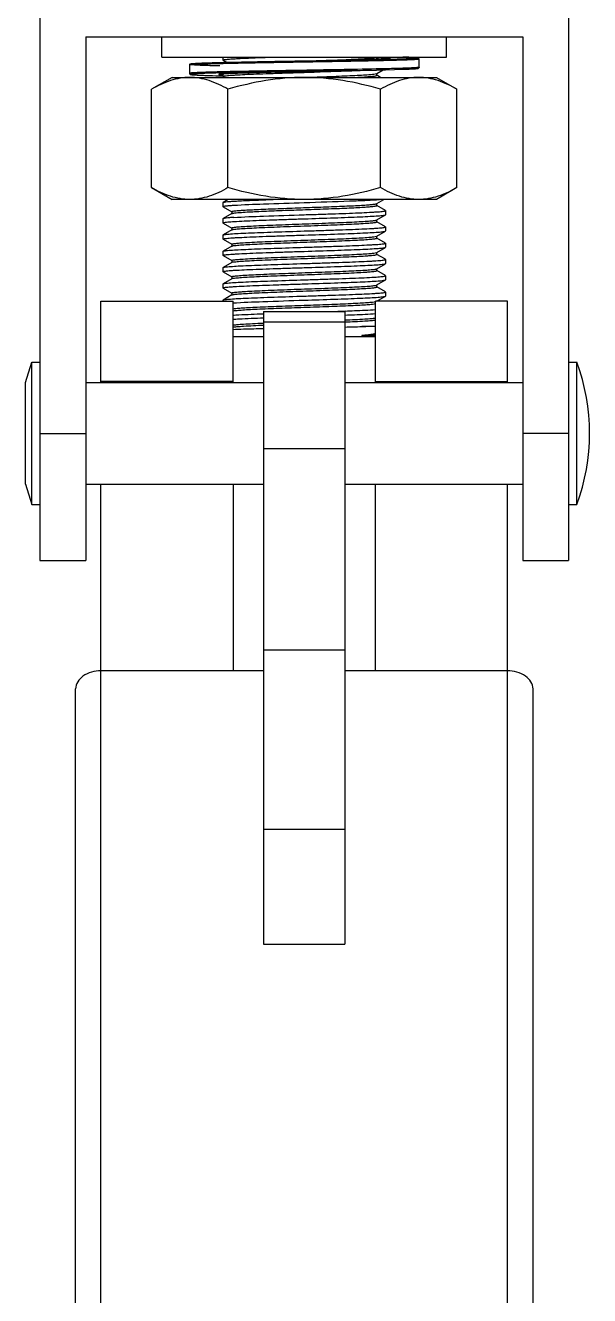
# Model space of a CAD drawing. Extents: x 921423 to 1291758, y 534425 to 1049953.
# Drawn here: x 1129521 to 1129773, y 855382 to 855951 of the extents above; entities that cross this region are included whole.
import ezdxf

# ---------------------------------------------------------------- set-up
doc = ezdxf.new("R2010")
doc.units = 0
doc.header["$LTSCALE"] = 1000
doc.header["$MEASUREMENT"] = 0
doc.layers.add('02___PRT_ALL_AXES', color=7, linetype='Continuous')
doc.layers.add('03___PRT_ALL_CURVES', color=7, linetype='Continuous')

msp = doc.modelspace()

# ---------------------------------------------------------------- linework, layer by layer
at = {"color": 0, "linetype": 'Continuous'}
for p, q in [((1129527.31, 855966.2), (1129527.31, 855711.23)), ((1129764.08, 855966.2), (1129764.08, 855711.23)), ((1129547.8, 855945.72), (1129547.8, 855711.23)), ((1129547.8, 855945.72), (1129743.59, 855945.72)), ((1129743.59, 855945.72), (1129743.59, 855711.23)), ((1129599.93, 855933.82), (1129598.48, 855933.76)), ((1129601.72, 855933.88), (1129599.93, 855933.82)), ((1129604.72, 855933.98), (1129601.72, 855933.88)), ((1129609.67, 855934.11), (1129604.72, 855933.98)), ((1129609.32, 855935.18), (1129609.27, 855935.24)), ((1129609.32, 855935.18), (1129611.12, 855934.14)), ((1129617.71, 855934.28), (1129609.67, 855934.11)), ((1129632.45, 855934.56), (1129617.71, 855934.28)), ((1129645.14, 855934.78), (1129632.45, 855934.56)), ((1129645.69, 855934.79), (1129645.14, 855934.78)), ((1129645.69, 855934.79), (1129646.46, 855934.81)), ((1129646.45, 855934.8), (1129645.69, 855934.79)), ((1129646.46, 855934.8), (1129645.69, 855934.79)), ((1129664.71, 855935.24), (1129658.56, 855935.08)), ((1129668.93, 855935.35), (1129664.71, 855935.24)), ((1129672.51, 855935.46), (1129668.93, 855935.35)), ((1129675.49, 855935.56), (1129672.51, 855935.46)), ((1129677.92, 855935.65), (1129675.49, 855935.56)), ((1129679.41, 855935.72), (1129677.92, 855935.65)), ((1129678.05, 855936.51), (1129678.11, 855936.54)), ((1129678.11, 855936.54), (1129678.24, 855936.61)), ((1129678.16, 855935.66), (1129678.18, 855935.7)), ((1129678.17, 855935.94), (1129678.2, 855935.94)), ((1129678.18, 855935.7), (1129678.18, 855936.61)), ((1129678.29, 855935.67), (1129678.19, 855935.73)), ((1129678.2, 855935.94), (1129678.36, 855935.93)), ((1129678.26, 855935.39), (1129678.2, 855935.39)), ((1129678.26, 855935.67), (1129678.21, 855935.66)), ((1129680.26, 855935.76), (1129679.41, 855935.72)), ((1129681, 855935.8), (1129680.26, 855935.76)), ((1129680.88, 855935.8), (1129680.91, 855935.79)), ((1129681.64, 855935.84), (1129681, 855935.8)), ((1129682.19, 855935.88), (1129681.64, 855935.84)), ((1129691.47, 855936.55), (1129689.86, 855936.61)), ((1129692.53, 855936.51), (1129691.47, 855936.55)), ((1129693.44, 855936.47), (1129692.53, 855936.51)), ((1129694.22, 855936.43), (1129693.44, 855936.47)), ((1129697.14, 855932.06), (1129697.14, 855935.7)), ((1129594.24, 855932.97), (1129594.24, 855929.32)), ((1129597, 855933.68), (1129596.43, 855933.65)), ((1129597.68, 855933.72), (1129597, 855933.68)), ((1129597.07, 855928.6), (1129597.73, 855928.57)), ((1129598.48, 855933.76), (1129597.68, 855933.72)), ((1129597.73, 855928.57), (1129598.51, 855928.53)), ((1129598.51, 855928.53), (1129599.89, 855928.47)), ((1129599.89, 855928.47), (1129601.57, 855928.41)), ((1129601.57, 855928.41), (1129604.33, 855928.33)), ((1129604.33, 855928.33), (1129609.27, 855928.19)), ((1129608.5, 855928.66), (1129609.24, 855928.6)), ((1129609.26, 855930.01), (1129609.21, 855930)), ((1129609.28, 855929.54), (1129609.23, 855929.54)), ((1129609.67, 855929.17), (1129610.35, 855929.21)), ((1129610.35, 855929.21), (1129611.15, 855929.25)), ((1129611.15, 855929.25), (1129612.09, 855929.3)), ((1129612.09, 855929.3), (1129613.76, 855929.38)), ((1129613.76, 855929.38), (1129615.8, 855929.45)), ((1129615.8, 855929.45), (1129618.24, 855929.54)), ((1129618.24, 855929.54), (1129621.09, 855929.63)), ((1129621.09, 855929.63), (1129625.58, 855929.75)), ((1129625.58, 855929.75), (1129630.89, 855929.89)), ((1129630.89, 855929.89), (1129638.54, 855930.07)), ((1129638.54, 855930.07), (1129643.29, 855930.18)), ((1129645.11, 855930.22), (1129643.28, 855930.19)), ((1129645.11, 855930.22), (1129643.29, 855930.18)), ((1129643.29, 855929.7), (1129645.13, 855929.76)), ((1129645.11, 855930.22), (1129659.42, 855930.47)), ((1129645.69, 855930.23), (1129645.11, 855930.22)), ((1129645.13, 855929.76), (1129645.69, 855929.78)), ((1129645.73, 855930.24), (1129645.69, 855930.23)), ((1129652.57, 855930.35), (1129645.73, 855930.24)), ((1129652.69, 855930.35), (1129652.57, 855930.35)), ((1129659.43, 855930.47), (1129652.69, 855930.35)), ((1129659.42, 855930.47), (1129669.01, 855930.65)), ((1129659.59, 855930.47), (1129659.43, 855930.47)), ((1129665.99, 855930.59), (1129659.59, 855930.47)), ((1129666.23, 855930.59), (1129665.99, 855930.59)), ((1129669.01, 855930.65), (1129682.08, 855930.93)), ((1129678.1, 855930.83), (1129678.05, 855930.83)), ((1129678.11, 855929.25), (1129678.18, 855929.29)), ((1129678.18, 855929.29), (1129680.96, 855930.9)), ((1129678.18, 855928.41), (1129678.18, 855929.32)), ((1129679.81, 855927.5), (1129678.19, 855928.44)), ((1129682.08, 855930.93), (1129686.15, 855931.03)), ((1129682.19, 855931.38), (1129682.13, 855931.37)), ((1129686.15, 855931.03), (1129689.31, 855931.13)), ((1129689.31, 855931.13), (1129691.19, 855931.19)), ((1129691.19, 855931.19), (1129692.72, 855931.25)), ((1129692.72, 855931.25), (1129693.56, 855931.29)), ((1129693.56, 855931.29), (1129694.28, 855931.33)), ((1129694.28, 855931.33), (1129694.87, 855931.37)), ((1129609.32, 855927.89), (1129609.27, 855927.96)), ((1129609.32, 855927.89), (1129610, 855927.5)), ((1129609.27, 855871.5), (1129609.32, 855871.56)), ((1129611.58, 855872.86), (1129609.32, 855871.56)), ((1129678.18, 855871.01), (1129681.39, 855872.86)), ((1129609.32, 855869.61), (1129609.27, 855869.68)), ((1129609.32, 855869.61), (1129613.2, 855867.37)), ((1129613.21, 855866.53), (1129609.32, 855864.28)), ((1129613.21, 855867.4), (1129613.21, 855866.49)), ((1129613.27, 855866.56), (1129613.21, 855866.53)), ((1129678.11, 855870.97), (1129678.18, 855871.01)), ((1129678.18, 855870.13), (1129678.18, 855871.04)), ((1129678.18, 855863.72), (1129682.06, 855865.97)), ((1129682.06, 855867.92), (1129678.19, 855870.16)), ((1129682.12, 855867.86), (1129682.06, 855867.92)), ((1129682.06, 855865.97), (1129682.12, 855866.04)), ((1129609.32, 855864.28), (1129609.27, 855864.21)), ((1129609.32, 855862.33), (1129609.27, 855862.39)), ((1129609.32, 855862.33), (1129613.2, 855860.09)), ((1129613.21, 855860.12), (1129613.21, 855859.21)), ((1129678.11, 855863.69), (1129678.18, 855863.72)), ((1129678.18, 855862.85), (1129678.18, 855863.76)), ((1129682.06, 855860.64), (1129678.19, 855862.87)), ((1129682.12, 855860.57), (1129682.06, 855860.64)), ((1129609.27, 855856.93), (1129609.32, 855856.99)), ((1129609.32, 855855.04), (1129609.27, 855855.11)), ((1129613.21, 855859.24), (1129609.32, 855856.99)), ((1129609.32, 855855.04), (1129613.2, 855852.8)), ((1129613.27, 855859.28), (1129613.21, 855859.24)), ((1129613.27, 855859.28), (1129613.34, 855859.31)), ((1129678.04, 855856.37), (1129678.11, 855856.4)), ((1129678.11, 855856.4), (1129678.18, 855856.44)), ((1129678.18, 855856.44), (1129682.06, 855858.69)), ((1129678.18, 855855.56), (1129678.18, 855856.47)), ((1129682.06, 855853.35), (1129678.19, 855855.59)), ((1129682.06, 855858.69), (1129682.12, 855858.75)), ((1129609.27, 855849.64), (1129609.32, 855849.71)), ((1129613.21, 855851.96), (1129609.32, 855849.71)), ((1129613.21, 855852.83), (1129613.21, 855851.92)), ((1129613.27, 855851.99), (1129613.21, 855851.96)), ((1129678.05, 855849.09), (1129678.11, 855849.12)), ((1129678.11, 855849.12), (1129678.18, 855849.15)), ((1129678.18, 855849.15), (1129682.06, 855851.4)), ((1129678.18, 855848.28), (1129678.18, 855849.19)), ((1129682.12, 855853.29), (1129682.06, 855853.35)), ((1129682.06, 855851.4), (1129682.12, 855851.47)), ((1129609.32, 855847.76), (1129609.27, 855847.82)), ((1129609.32, 855847.76), (1129613.2, 855845.52)), ((1129613.21, 855844.67), (1129609.32, 855842.42)), ((1129613.21, 855845.55), (1129613.21, 855844.64)), ((1129613.27, 855844.71), (1129613.21, 855844.67)), ((1129613.27, 855844.71), (1129613.34, 855844.74)), ((1129678.18, 855841.87), (1129682.06, 855844.12)), ((1129682.06, 855846.07), (1129678.19, 855848.3)), ((1129682.12, 855846), (1129682.06, 855846.07)), ((1129682.06, 855844.12), (1129682.12, 855844.18)), ((1129609.27, 855842.36), (1129609.32, 855842.42)), ((1129609.32, 855840.47), (1129609.27, 855840.54)), ((1129609.32, 855840.47), (1129613.2, 855838.23)), ((1129613.21, 855837.39), (1129609.32, 855835.14)), ((1129613.21, 855838.26), (1129613.21, 855837.35)), ((1129613.27, 855837.42), (1129613.21, 855837.39)), ((1129613.27, 855837.42), (1129613.35, 855837.46)), ((1129678.11, 855841.83), (1129678.18, 855841.87)), ((1129678.18, 855840.99), (1129678.18, 855841.9)), ((1129682.06, 855838.78), (1129678.19, 855841.02)), ((1129682.12, 855838.72), (1129682.06, 855838.78)), ((1129609.27, 855835.07), (1129609.32, 855835.14)), ((1129609.32, 855833.19), (1129609.27, 855833.25)), ((1129609.32, 855833.19), (1129613.2, 855830.95)), ((1129678.05, 855834.52), (1129678.11, 855834.55)), ((1129678.11, 855834.55), (1129678.18, 855834.58)), ((1129678.18, 855834.58), (1129682.06, 855836.83)), ((1129678.18, 855833.71), (1129678.18, 855834.62)), ((1129682.06, 855831.5), (1129678.19, 855833.73)), ((1129682.06, 855836.83), (1129682.12, 855836.9)), ((1129682.12, 855831.43), (1129682.06, 855831.5)), ((1129554.63, 855790.91), (1129554.63, 855827.34)), ((1129554.63, 855827.34), (1129613.82, 855827.34)), ((1129609.27, 855827.79), (1129609.32, 855827.85)), ((1129613.21, 855830.1), (1129609.32, 855827.85)), ((1129613.21, 855830.98), (1129613.21, 855830.07)), ((1129613.27, 855830.14), (1129613.21, 855830.1)), ((1129613.82, 855790.91), (1129613.82, 855827.34)), ((1129677.57, 855790.91), (1129677.57, 855827.34)), ((1129736.76, 855827.34), (1129677.57, 855827.34)), ((1129678.25, 855827.34), (1129682.06, 855829.55)), ((1129682.06, 855829.55), (1129682.12, 855829.61)), ((1129736.76, 855790.91), (1129736.76, 855827.34)), ((1129627.48, 855822.78), (1129627.48, 855539.46)), ((1129627.48, 855822.78), (1129663.91, 855822.78)), ((1129663.91, 855822.78), (1129663.91, 855539.46)), ((1129663.98, 855821.11), (1129664.04, 855821.12)), ((1129627.48, 855818.07), (1129663.91, 855818.07)), ((1129677.57, 855815.95), (1129671.46, 855815.95)), ((1129627.48, 855811.4), (1129613.82, 855811.4)), ((1129677.57, 855811.4), (1129663.91, 855811.4)), ((1129677.57, 855812.01), (1129671.52, 855812.01)), ((1129613.82, 855791.37), (1129554.63, 855791.37)), ((1129677.57, 855791.37), (1129736.76, 855791.37)), ((1129527.31, 855768.14), (1129547.8, 855768.14)), ((1129764.08, 855768.14), (1129743.59, 855768.14)), ((1129627.48, 855761.34), (1129663.91, 855761.34)), ((1129554.63, 853224.68), (1129554.63, 855745.38)), ((1129613.82, 855745.38), (1129613.82, 855661.8)), ((1129677.57, 855661.8), (1129677.57, 855745.38)), ((1129736.76, 853224.68), (1129736.76, 855745.38)), ((1129527.31, 855711.23), (1129547.8, 855711.23)), ((1129743.59, 855711.23), (1129764.08, 855711.23)), ((1129627.48, 855671.19), (1129663.91, 855671.19)), ((1129627.48, 855661.8), (1129554.63, 855661.8)), ((1129736.76, 855661.8), (1129663.91, 855661.8)), ((1129543.25, 853340.79), (1129543.25, 855653.75)), ((1129748.14, 853340.79), (1129748.14, 855653.75)), ((1129627.48, 855590.97), (1129663.91, 855590.97)), ((1129627.48, 855539.46), (1129663.91, 855539.46))]:
    msp.add_line(p, q, dxfattribs=at)
for points in [[(1129658.56, 855935.08), (1129647.02, 855934.82), (1129646.45, 855934.8)], [(1129683.86, 855936.06), (1129683.86, 855936.06), (1129683.82, 855936.05), (1129683.77, 855936.04), (1129683.69, 855936.02), (1129683.6, 855936.01), (1129683.49, 855936), (1129683.36, 855935.98), (1129683.21, 855935.96), (1129683.05, 855935.95), (1129682.86, 855935.93), (1129682.66, 855935.91), (1129682.43, 855935.89), (1129682.19, 855935.88)], [(1129697.14, 855935.7), (1129697.14, 855935.73), (1129697.04, 855936), (1129696.91, 855936.11), (1129696.81, 855936.16), (1129696.73, 855936.19), (1129696.65, 855936.21), (1129696.56, 855936.23), (1129696.45, 855936.24), (1129696.33, 855936.26), (1129696.19, 855936.28), (1129696.03, 855936.3), (1129695.85, 855936.31), (1129695.64, 855936.33), (1129695.41, 855936.35), (1129695.15, 855936.37), (1129694.87, 855936.39), (1129694.22, 855936.43)], [(1129596.43, 855933.65), (1129596.18, 855933.63), (1129595.96, 855933.62), (1129595.75, 855933.6), (1129595.57, 855933.58), (1129595.4, 855933.57), (1129595.25, 855933.55), (1129595.12, 855933.54), (1129595.01, 855933.52), (1129594.9, 855933.51), (1129594.81, 855933.49), (1129594.73, 855933.47), (1129594.65, 855933.45), (1129594.57, 855933.42), (1129594.48, 855933.38), (1129594.35, 855933.27), (1129594.24, 855933), (1129594.24, 855932.97)], [(1129594.24, 855929.32), (1129594.25, 855929.25), (1129594.37, 855929), (1129594.49, 855928.9), (1129594.58, 855928.86), (1129594.66, 855928.83), (1129594.74, 855928.81), (1129594.83, 855928.8), (1129594.92, 855928.78), (1129595.03, 855928.76), (1129595.16, 855928.75), (1129595.29, 855928.73), (1129595.45, 855928.72), (1129595.62, 855928.7), (1129595.81, 855928.69), (1129596.02, 855928.67), (1129596.25, 855928.65), (1129596.5, 855928.64), (1129597.07, 855928.6)], [(1129607.68, 855928.95), (1129607.69, 855928.95), (1129607.72, 855928.96), (1129607.79, 855928.98), (1129607.87, 855928.99), (1129607.98, 855929.01), (1129608.11, 855929.03), (1129608.26, 855929.05), (1129608.44, 855929.06), (1129608.63, 855929.08), (1129608.86, 855929.1), (1129609.1, 855929.12), (1129609.37, 855929.14), (1129609.67, 855929.17)], [(1129694.87, 855931.37), (1129695.13, 855931.38), (1129695.37, 855931.4), (1129695.58, 855931.42), (1129695.77, 855931.43), (1129695.95, 855931.45), (1129696.1, 855931.47), (1129696.24, 855931.48), (1129696.36, 855931.5), (1129696.47, 855931.51), (1129696.56, 855931.53), (1129696.65, 855931.55), (1129696.73, 855931.57), (1129696.8, 855931.59), (1129696.9, 855931.64), (1129697.02, 855931.74), (1129697.14, 855931.99), (1129697.14, 855932.06)]]:
    msp.add_lwpolyline(points, dxfattribs=at)
for centre, radius, start, end in [((1129644.41, 857478.56), 1543.54, 271.25649, 271.45321), ((1129612.35, 855887.69), 41.56, 94.2592, 94.9357), ((1129611.58, 855955.96), 26.97, 264.4979, 265.0097), ((1129607.25, 859162.96), 3232.91, 271.04527, 271.25493), ((1129640.55, 857639.86), 1709.43, 271.2586, 271.39378), ((1129677.75, 855849.84), 0.808, 291.3377, 292.265), ((1129613.64, 855843.99), 0.809, 111.336, 112.2602), ((1129593.18, 857753.84), 1932.2, 271.97095, 272.1), ((1129630.41, 857294.34), 1478.96, 271.30073, 271.59071)]:
    msp.add_arc(centre, radius, start, end, dxfattribs=at)
for points, knots in [([(1129697.14, 855935.7), (1129697.14, 855935.67), (1129697.03, 855935.64), (1129696.87, 855935.6), (1129696.54, 855935.56), (1129696.12, 855935.52), (1129695.56, 855935.48), (1129694.59, 855935.42), (1129693.07, 855935.35), (1129690.92, 855935.26), (1129688.34, 855935.18), (1129685.34, 855935.1), (1129681.96, 855935.01), (1129678.23, 855934.93), (1129672.66, 855934.81), (1129665.13, 855934.67), (1129655.6, 855934.5), (1129645.69, 855934.33), (1129635.78, 855934.16), (1129626.25, 855934), (1129618.72, 855933.85), (1129613.15, 855933.74), (1129609.42, 855933.65), (1129606.04, 855933.57), (1129603.05, 855933.48), (1129600.46, 855933.4), (1129598.31, 855933.32), (1129596.8, 855933.24), (1129595.82, 855933.18), (1129595.27, 855933.14), (1129594.84, 855933.1), (1129594.52, 855933.06), (1129594.36, 855933.03), (1129594.24, 855932.99), (1129594.24, 855932.97)], [0, 0, 0, 0, 0.000734, 0.002588, 0.005621, 0.009835, 0.015225, 0.021778, 0.038315, 0.05929, 0.084505, 0.11372, 0.146654, 0.182994, 0.222387, 0.30879, 0.402541, 0.500037, 0.597531, 0.691278, 0.777674, 0.817064, 0.853401, 0.886332, 0.915542, 0.940751, 0.961719, 0.978248, 0.984797, 0.990182, 0.994392, 0.99742, 0.99927, 1, 1, 1, 1]), ([(1129645.14, 855934.78), (1129642.71, 855934.74), (1129637.9, 855934.65), (1129630.83, 855934.53), (1129624.06, 855934.41), (1129617.73, 855934.28), (1129611.98, 855934.16), (1129606.92, 855934.04), (1129603.19, 855933.93), (1129600.63, 855933.85), (1129599.05, 855933.79), (1129597.7, 855933.72), (1129596.74, 855933.67), (1129596.09, 855933.63), (1129595.7, 855933.6), (1129595.38, 855933.57), (1129595.12, 855933.54), (1129594.92, 855933.5), (1129594.8, 855933.48), (1129594.73, 855933.46), (1129594.71, 855933.44), (1129594.69, 855933.42), (1129594.71, 855933.4), (1129594.74, 855933.39), (1129594.8, 855933.36), (1129594.93, 855933.34), (1129595.12, 855933.31), (1129595.51, 855933.26), (1129596.17, 855933.21), (1129597.62, 855933.12), (1129600.06, 855933.01), (1129603.66, 855932.89), (1129606.38, 855932.82), (1129607.88, 855932.78)], [0, 0, 0, 0, 0.114408, 0.226286, 0.333333, 0.433352, 0.524287, 0.604264, 0.671643, 0.700166, 0.725046, 0.746157, 0.763393, 0.77053, 0.776668, 0.781801, 0.785923, 0.789034, 0.791139, 0.791822, 0.792275, 0.79255, 0.792828, 0.79329, 0.793982, 0.796105, 0.799235, 0.803376, 0.814683, 0.829982, 0.87224, 0.929301, 1, 1, 1, 1]), ([(1129609.27, 855935.24), (1129609.27, 855935.29), (1129609.44, 855935.36), (1129609.71, 855935.43), (1129610.22, 855935.51), (1129611.25, 855935.63), (1129613, 855935.78), (1129615.62, 855935.94), (1129618.9, 855936.11), (1129622.75, 855936.28), (1129627.1, 855936.45), (1129630.16, 855936.55), (1129631.76, 855936.61)], [0, 0, 0, 0, 0.005786, 0.019414, 0.041485, 0.072004, 0.157793, 0.275073, 0.421358, 0.593494, 0.787777, 1, 1, 1, 1]), ([(1129678.21, 855935.66), (1129673.67, 855935.47), (1129663.08, 855935.19), (1129652.5, 855934.94), (1129646.45, 855934.8)], [0, 0, 0, 0, 0.42908, 1, 1, 1, 1]), ([(1129646.46, 855934.81), (1129650.31, 855934.95), (1129655.91, 855935.15), (1129663.06, 855935.44), (1129667.68, 855935.64), (1129671.57, 855935.85), (1129674.6, 855936.04), (1129676.66, 855936.26), (1129677.72, 855936.37), (1129678.05, 855936.51)], [0, 0, 0, 0, 0.364961, 0.531036, 0.678684, 0.803013, 0.899918, 0.966237, 1, 1, 1, 1]), ([(1129678.2, 855935.39), (1129675.84, 855935.34), (1129665.26, 855935.12), (1129654.68, 855934.94), (1129646.46, 855934.8)], [0, 0, 0, 0, 0.22287, 1, 1, 1, 1]), ([(1129683.09, 855936.36), (1129683.22, 855936.35), (1129683.46, 855936.32), (1129683.77, 855936.28), (1129683.97, 855936.24), (1129684.09, 855936.21), (1129684.13, 855936.19), (1129684.17, 855936.17), (1129684.17, 855936.12), (1129684.06, 855936.09), (1129683.9, 855936.05), (1129683.63, 855936.01), (1129683.28, 855935.96), (1129682.83, 855935.92), (1129682.28, 855935.88), (1129681.38, 855935.82), (1129680.03, 855935.74), (1129678.89, 855935.69), (1129678.26, 855935.67)], [0, 0, 0, 0, 0.057695, 0.102152, 0.133345, 0.144014, 0.151502, 0.156113, 0.159189, 0.171014, 0.195466, 0.233126, 0.284056, 0.348196, 0.425398, 0.515491, 0.733471, 1, 1, 1, 1]), ([(1129678.36, 855935.93), (1129678.6, 855935.92), (1129679.44, 855935.88), (1129680.27, 855935.83), (1129680.88, 855935.8)], [0, 0, 0, 0, 0.279412, 1, 1, 1, 1]), ([(1129679.01, 855936.61), (1129679.44, 855936.59), (1129680.8, 855936.52), (1129682.16, 855936.45), (1129683.09, 855936.36)], [0, 0, 0, 0, 0.316279, 1, 1, 1, 1]), ([(1129689.86, 855936.61), (1129690.48, 855936.59), (1129691.63, 855936.55), (1129693.21, 855936.48), (1129694.34, 855936.42), (1129695.1, 855936.37), (1129695.55, 855936.34), (1129695.93, 855936.31), (1129696.23, 855936.27), (1129696.46, 855936.24), (1129696.59, 855936.2), (1129696.68, 855936.19), (1129696.69, 855936.14), (1129696.67, 855936.13), (1129696.63, 855936.11), (1129696.54, 855936.08), (1129696.38, 855936.06), (1129696.13, 855936.02), (1129695.8, 855935.99), (1129695.4, 855935.96), (1129694.71, 855935.91), (1129693.65, 855935.85), (1129692.17, 855935.78), (1129690.4, 855935.72), (1129688.35, 855935.65), (1129686.04, 855935.58), (1129684.41, 855935.54), (1129683.55, 855935.52)], [0, 0, 0, 0, 0.093183, 0.172189, 0.236539, 0.263093, 0.285847, 0.304768, 0.319836, 0.33104, 0.338399, 0.342056, 0.342921, 0.344117, 0.346129, 0.34906, 0.357776, 0.370349, 0.386785, 0.407069, 0.431174, 0.49071, 0.565043, 0.653721, 0.756205, 0.871868, 1, 1, 1, 1]), ([(1129609.21, 855930), (1129608.08, 855929.98), (1129605.97, 855929.92), (1129602.99, 855929.84), (1129600.42, 855929.76), (1129598.29, 855929.67), (1129596.78, 855929.6), (1129595.82, 855929.54), (1129595.27, 855929.5), (1129594.84, 855929.46), (1129594.52, 855929.42), (1129594.36, 855929.38), (1129594.24, 855929.35), (1129594.24, 855929.32)], [0, 0, 0, 0, 0.224593, 0.423791, 0.595701, 0.738698, 0.851435, 0.896118, 0.932869, 0.961612, 0.982304, 0.994968, 1, 1, 1, 1]), ([(1129609.23, 855929.54), (1129607.17, 855929.49), (1129604.28, 855929.42), (1129600.69, 855929.3), (1129598.62, 855929.21), (1129597.16, 855929.14), (1129596.22, 855929.08), (1129595.69, 855929.04), (1129595.26, 855929), (1129594.99, 855928.97), (1129594.56, 855928.87), (1129594.99, 855928.77), (1129595.26, 855928.74), (1129595.7, 855928.69), (1129596.22, 855928.65), (1129597.17, 855928.59), (1129598.62, 855928.52), (1129600.7, 855928.44), (1129604.28, 855928.32), (1129607.18, 855928.25), (1129609.23, 855928.2)], [0, 0, 0, 0, 0.212148, 0.298132, 0.369616, 0.425941, 0.448254, 0.466597, 0.480935, 0.491247, 0.499914, 0.508617, 0.518947, 0.533304, 0.551665, 0.573994, 0.630349, 0.701857, 0.787856, 1, 1, 1, 1]), ([(1129607.93, 855929.01), (1129607.85, 855929), (1129607.7, 855928.97), (1129607.56, 855928.93), (1129607.45, 855928.9), (1129607.45, 855928.85), (1129607.48, 855928.83), (1129607.53, 855928.81), (1129607.64, 855928.78), (1129607.83, 855928.74), (1129608.13, 855928.7), (1129608.37, 855928.68), (1129608.5, 855928.66)], [0, 0, 0, 0, 0.160817, 0.265115, 0.31558, 0.328996, 0.349081, 0.381472, 0.427462, 0.561552, 0.752432, 1, 1, 1, 1]), ([(1129608.77, 855929.1), (1129608.69, 855929.09), (1129608.41, 855929.07), (1129608.13, 855929.04), (1129607.94, 855929.01)], [0, 0, 0, 0, 0.294737, 1, 1, 1, 1]), ([(1129682.13, 855931.37), (1129676.56, 855931.24), (1129661.07, 855930.94), (1129636.78, 855930.54), (1129618.05, 855930.22), (1129609.26, 855930.01)], [0, 0, 0, 0, 0.229313, 0.637984, 1, 1, 1, 1]), ([(1129643.29, 855930.18), (1129639.57, 855930.1), (1129632.53, 855929.93), (1129622.87, 855929.69), (1129615.25, 855929.44), (1129610.95, 855929.26), (1129609.26, 855929.14)], [0, 0, 0, 0, 0.327938, 0.620366, 0.851227, 1, 1, 1, 1]), ([(1129609.27, 855927.96), (1129609.27, 855928.02), (1129609.57, 855928.11), (1129609.99, 855928.2), (1129610.82, 855928.3), (1129611.91, 855928.41), (1129613.32, 855928.51), (1129615.74, 855928.67), (1129619.41, 855928.85), (1129624.48, 855929.06), (1129630.29, 855929.28), (1129636.65, 855929.49), (1129641.04, 855929.63), (1129643.29, 855929.7)], [0, 0, 0, 0, 0.005703, 0.020172, 0.04378, 0.076386, 0.117742, 0.167486, 0.290355, 0.440693, 0.61322, 0.801833, 1, 1, 1, 1]), ([(1129643.28, 855930.19), (1129640.14, 855930.14), (1129628.81, 855929.94), (1129617.47, 855929.74), (1129609.28, 855929.54)], [0, 0, 0, 0, 0.277252, 1, 1, 1, 1]), ([(1129645.69, 855929.78), (1129648.09, 855929.86), (1129656.74, 855930.13), (1129665.4, 855930.42), (1129671.65, 855930.7)], [0, 0, 0, 0, 0.276436, 1, 1, 1, 1]), ([(1129645.69, 855927.5), (1129649.56, 855927.64), (1129655.19, 855927.84), (1129662.4, 855928.13), (1129667.1, 855928.33), (1129671.09, 855928.54), (1129674.24, 855928.73), (1129676.43, 855928.94), (1129677.59, 855929.07), (1129677.97, 855929.19)], [0, 0, 0, 0, 0.358483, 0.522838, 0.669887, 0.794772, 0.893379, 0.962492, 1, 1, 1, 1]), ([(1129668.67, 855927.5), (1129670.01, 855927.57), (1129671.91, 855927.67), (1129674.25, 855927.83), (1129675.61, 855927.95), (1129676.67, 855928.05), (1129677.48, 855928.16), (1129677.89, 855928.26), (1129678.18, 855928.35), (1129678.18, 855928.41)], [0, 0, 0, 0, 0.421729, 0.592956, 0.735504, 0.848073, 0.929659, 0.979849, 1, 1, 1, 1]), ([(1129677.97, 855929.19), (1129678, 855929.2), (1129678.05, 855929.22), (1129678.09, 855929.24), (1129678.11, 855929.25)], [0, 0, 0, 0, 0.561798, 1, 1, 1, 1]), ([(1129697.14, 855932.06), (1129697.14, 855932.03), (1129697.03, 855932), (1129696.87, 855931.96), (1129696.55, 855931.92), (1129696.13, 855931.88), (1129695.57, 855931.84), (1129694.61, 855931.78), (1129693.11, 855931.71), (1129690.97, 855931.62), (1129688.4, 855931.54), (1129685.43, 855931.46), (1129683.31, 855931.4), (1129682.19, 855931.38)], [0, 0, 0, 0, 0.004985, 0.0176, 0.038249, 0.066956, 0.103679, 0.14834, 0.261059, 0.404068, 0.576024, 0.7753, 1, 1, 1, 1]), ([(1129609.32, 855871.56), (1129609.51, 855871.67), (1129610.2, 855871.75), (1129611.52, 855871.93), (1129613.54, 855872.07), (1129616.17, 855872.23), (1129619.39, 855872.39), (1129624.65, 855872.61), (1129628.83, 855872.76), (1129631.76, 855872.86)], [0, 0, 0, 0, 0.029291, 0.089386, 0.179424, 0.297711, 0.44196, 0.609341, 1, 1, 1, 1]), ([(1129614.15, 855870.28), (1129618.59, 855870.57), (1129629.11, 855870.96), (1129639.62, 855871.31), (1129645.69, 855871.5)], [0, 0, 0, 0, 0.42277, 1, 1, 1, 1]), ([(1129645.69, 855871.5), (1129652.44, 855871.71), (1129661.83, 855872), (1129673.05, 855872.47), (1129677.52, 855872.71), (1129679.35, 855872.86)], [0, 0, 0, 0, 0.601171, 0.836534, 1, 1, 1, 1]), ([(1129609.27, 855869.68), (1129609.27, 855869.71), (1129609.4, 855869.79), (1129609.62, 855869.84), (1129610.02, 855869.92), (1129610.83, 855870.03), (1129612.23, 855870.16), (1129613.45, 855870.24), (1129614.15, 855870.28)], [0, 0, 0, 0, 0.022001, 0.071614, 0.151547, 0.261983, 0.573159, 1, 1, 1, 1]), ([(1129613.21, 855867.4), (1129613.21, 855867.44), (1129613.32, 855867.51), (1129613.67, 855867.61), (1129614.5, 855867.74), (1129615.85, 855867.88), (1129616.94, 855867.96), (1129617.56, 855868.01)], [0, 0, 0, 0, 0.02323, 0.073288, 0.263625, 0.57431, 1, 1, 1, 1]), ([(1129613.27, 855866.56), (1129613.41, 855866.64), (1129613.86, 855866.72), (1129614.73, 855866.86), (1129616.01, 855866.98), (1129617, 855867.06), (1129617.56, 855867.1)], [0, 0, 0, 0, 0.107625, 0.311403, 0.610331, 1, 1, 1, 1]), ([(1129614.15, 855864.82), (1129618.59, 855865.1), (1129629.11, 855865.5), (1129639.62, 855865.84), (1129645.69, 855866.04)], [0, 0, 0, 0, 0.422765, 1, 1, 1, 1]), ([(1129617.56, 855868.01), (1129619.74, 855868.16), (1129624.82, 855868.43), (1129633.24, 855868.77), (1129642.92, 855869.12), (1129652.88, 855869.48), (1129660.9, 855869.78), (1129666.69, 855870.03), (1129670.31, 855870.21), (1129673.3, 855870.4), (1129675.6, 855870.55), (1129677.1, 855870.76), (1129677.9, 855870.85), (1129678.11, 855870.97)], [0, 0, 0, 0, 0.107783, 0.251572, 0.416871, 0.586964, 0.744654, 0.813774, 0.874011, 0.923835, 0.961993, 0.987552, 1, 1, 1, 1]), ([(1129617.56, 855867.1), (1129619.8, 855867.26), (1129625.03, 855867.53), (1129633.7, 855867.88), (1129643.64, 855868.24), (1129652.26, 855868.54), (1129658.98, 855868.8), (1129663.58, 855868.98), (1129667.7, 855869.17), (1129671.24, 855869.35), (1129674.08, 855869.54), (1129676.01, 855869.7), (1129677.13, 855869.83), (1129677.69, 855869.93), (1129677.99, 855870), (1129678.18, 855870.08), (1129678.18, 855870.13)], [0, 0, 0, 0, 0.110711, 0.25879, 0.428579, 0.602076, 0.684431, 0.760893, 0.829425, 0.888206, 0.935673, 0.970577, 0.983029, 0.992048, 0.997627, 1, 1, 1, 1]), ([(1129645.69, 855866.04), (1129648.06, 855866.11), (1129652.71, 855866.26), (1129659.46, 855866.48), (1129665.67, 855866.7), (1129671.12, 855866.92), (1129675.09, 855867.12), (1129677.71, 855867.28), (1129679.25, 855867.39), (1129680.43, 855867.5), (1129681.34, 855867.6), (1129681.79, 855867.7), (1129682.12, 855867.79), (1129682.12, 855867.86)], [0, 0, 0, 0, 0.194721, 0.381979, 0.55457, 0.705865, 0.830075, 0.880496, 0.922471, 0.955593, 0.979584, 0.994275, 1, 1, 1, 1]), ([(1129645.69, 855864.21), (1129650.19, 855864.36), (1129656.72, 855864.56), (1129665.07, 855864.86), (1129670.43, 855865.07), (1129674.91, 855865.29), (1129678.02, 855865.47), (1129679.94, 855865.63), (1129680.93, 855865.73), (1129681.6, 855865.84), (1129681.96, 855865.91), (1129682.06, 855865.97)], [0, 0, 0, 0, 0.370036, 0.538455, 0.68763, 0.812233, 0.907832, 0.943658, 0.97107, 0.98986, 1, 1, 1, 1]), ([(1129609.27, 855862.39), (1129609.27, 855862.46), (1129609.6, 855862.55), (1129610.05, 855862.65), (1129610.96, 855862.75), (1129612.14, 855862.86), (1129613.67, 855862.97), (1129616.3, 855863.13), (1129620.27, 855863.32), (1129625.72, 855863.55), (1129631.93, 855863.77), (1129638.68, 855863.99), (1129643.33, 855864.14), (1129645.69, 855864.21)], [0, 0, 0, 0, 0.00573, 0.020425, 0.044419, 0.077543, 0.119519, 0.169942, 0.29416, 0.445458, 0.618039, 0.805282, 1, 1, 1, 1]), ([(1129614.15, 855864.82), (1129613.51, 855864.78), (1129612.39, 855864.7), (1129610.94, 855864.58), (1129609.97, 855864.44), (1129609.47, 855864.36), (1129609.32, 855864.28)], [0, 0, 0, 0, 0.393975, 0.69435, 0.896787, 1, 1, 1, 1]), ([(1129613.21, 855860.12), (1129613.21, 855860.18), (1129613.47, 855860.27), (1129613.85, 855860.35), (1129614.58, 855860.46), (1129615.54, 855860.56), (1129616.78, 855860.67), (1129618.92, 855860.82), (1129622.16, 855861), (1129626.63, 855861.21), (1129631.76, 855861.43), (1129637.38, 855861.64), (1129645.27, 855861.92), (1129654.83, 855862.26), (1129663.84, 855862.61), (1129670.03, 855862.91), (1129673.5, 855863.12), (1129676, 855863.33), (1129677.33, 855863.47), (1129677.81, 855863.59)], [0, 0, 0, 0, 0.002759, 0.009523, 0.020511, 0.035675, 0.054897, 0.078022, 0.135142, 0.205065, 0.285364, 0.373246, 0.465653, 0.65112, 0.816158, 0.883701, 0.938007, 0.977206, 1, 1, 1, 1]), ([(1129613.34, 855859.31), (1129613.7, 855859.45), (1129614.86, 855859.57), (1129617.08, 855859.8), (1129620.37, 855859.99), (1129624.57, 855860.21), (1129629.53, 855860.43), (1129635.08, 855860.64), (1129641.02, 855860.86), (1129647.12, 855861.08), (1129653.18, 855861.29), (1129658.96, 855861.51), (1129664.26, 855861.73), (1129668.88, 855861.94), (1129672.24, 855862.13), (1129674.46, 855862.28), (1129675.75, 855862.39), (1129676.75, 855862.5), (1129677.52, 855862.61), (1129677.91, 855862.69), (1129678.18, 855862.79), (1129678.18, 855862.85)], [0, 0, 0, 0, 0.017786, 0.052839, 0.104005, 0.169458, 0.246837, 0.333341, 0.425839, 0.520978, 0.615311, 0.705419, 0.788037, 0.860174, 0.919224, 0.943153, 0.963063, 0.97877, 0.990157, 0.997162, 1, 1, 1, 1]), ([(1129645.69, 855858.75), (1129648.06, 855858.83), (1129652.71, 855858.97), (1129659.45, 855859.2), (1129665.67, 855859.42), (1129671.12, 855859.64), (1129675.08, 855859.83), (1129677.71, 855859.99), (1129679.24, 855860.1), (1129680.43, 855860.21), (1129681.34, 855860.32), (1129681.79, 855860.42), (1129682.12, 855860.5), (1129682.12, 855860.57)], [0, 0, 0, 0, 0.194708, 0.381941, 0.554513, 0.705807, 0.830028, 0.880455, 0.922436, 0.955565, 0.979564, 0.994265, 1, 1, 1, 1]), ([(1129677.81, 855863.59), (1129677.85, 855863.59), (1129677.95, 855863.62), (1129678.05, 855863.65), (1129678.11, 855863.69)], [0, 0, 0, 0, 0.320151, 1, 1, 1, 1]), ([(1129609.27, 855855.11), (1129609.27, 855855.18), (1129609.6, 855855.26), (1129610.05, 855855.36), (1129610.96, 855855.47), (1129612.14, 855855.58), (1129613.67, 855855.69), (1129616.3, 855855.85), (1129620.27, 855856.04), (1129625.72, 855856.26), (1129631.93, 855856.48), (1129638.68, 855856.71), (1129643.33, 855856.85), (1129645.69, 855856.93)], [0, 0, 0, 0, 0.00573, 0.020425, 0.044419, 0.077543, 0.119519, 0.169942, 0.29416, 0.445458, 0.618039, 0.805282, 1, 1, 1, 1]), ([(1129609.32, 855856.99), (1129609.43, 855857.05), (1129609.78, 855857.13), (1129610.45, 855857.23), (1129611.45, 855857.34), (1129613.37, 855857.5), (1129616.47, 855857.68), (1129620.95, 855857.89), (1129626.32, 855858.1), (1129634.67, 855858.4), (1129641.2, 855858.61), (1129645.69, 855858.75)], [0, 0, 0, 0, 0.01014, 0.02893, 0.056344, 0.092171, 0.187776, 0.312381, 0.46155, 0.629965, 1, 1, 1, 1]), ([(1129613.21, 855852.83), (1129613.21, 855852.89), (1129613.48, 855852.99), (1129613.87, 855853.07), (1129614.63, 855853.18), (1129615.63, 855853.29), (1129616.92, 855853.39), (1129619.14, 855853.55), (1129622.49, 855853.74), (1129627.11, 855853.95), (1129632.4, 855854.17), (1129638.17, 855854.38), (1129644.22, 855854.6), (1129650.32, 855854.82), (1129656.25, 855855.03), (1129661.8, 855855.25), (1129666.77, 855855.46), (1129670.97, 855855.68), (1129674.27, 855855.88), (1129676.51, 855856.11), (1129677.67, 855856.23), (1129678.04, 855856.37)], [0, 0, 0, 0, 0.002835, 0.009828, 0.021196, 0.036877, 0.056753, 0.080644, 0.139601, 0.211632, 0.294139, 0.38414, 0.478381, 0.573452, 0.665915, 0.752426, 0.829856, 0.89541, 0.946725, 0.981977, 1, 1, 1, 1]), ([(1129613.64, 855852.11), (1129614.14, 855852.22), (1129615.51, 855852.37), (1129618.06, 855852.57), (1129621.57, 855852.78), (1129627.78, 855853.08), (1129636.79, 855853.43), (1129646.32, 855853.76), (1129654.17, 855854.05), (1129659.76, 855854.26), (1129664.86, 855854.47), (1129669.3, 855854.68), (1129672.51, 855854.86), (1129674.63, 855855.01), (1129675.87, 855855.12), (1129676.82, 855855.22), (1129677.55, 855855.33), (1129677.92, 855855.41), (1129678.18, 855855.5), (1129678.18, 855855.56)], [0, 0, 0, 0, 0.023805, 0.063835, 0.118767, 0.186724, 0.351985, 0.537012, 0.629032, 0.71647, 0.796306, 0.865789, 0.922526, 0.945489, 0.964576, 0.979631, 0.990541, 0.997257, 1, 1, 1, 1]), ([(1129645.69, 855856.93), (1129650.19, 855857.07), (1129656.72, 855857.28), (1129665.07, 855857.58), (1129670.43, 855857.79), (1129674.91, 855858), (1129678.02, 855858.18), (1129679.94, 855858.34), (1129680.93, 855858.44), (1129681.6, 855858.55), (1129681.96, 855858.62), (1129682.06, 855858.69)], [0, 0, 0, 0, 0.370036, 0.538455, 0.68763, 0.812233, 0.907832, 0.943658, 0.97107, 0.98986, 1, 1, 1, 1]), ([(1129609.27, 855847.82), (1129609.27, 855847.89), (1129609.6, 855847.98), (1129610.05, 855848.08), (1129610.96, 855848.18), (1129612.14, 855848.29), (1129613.67, 855848.4), (1129616.3, 855848.56), (1129620.27, 855848.75), (1129625.72, 855848.98), (1129631.93, 855849.2), (1129638.68, 855849.42), (1129643.33, 855849.57), (1129645.69, 855849.64)], [0, 0, 0, 0, 0.00573, 0.020425, 0.044419, 0.077543, 0.119519, 0.169942, 0.29416, 0.445458, 0.618039, 0.805282, 1, 1, 1, 1]), ([(1129609.32, 855849.71), (1129609.43, 855849.77), (1129609.78, 855849.84), (1129610.45, 855849.95), (1129611.45, 855850.05), (1129613.37, 855850.21), (1129616.47, 855850.39), (1129620.95, 855850.61), (1129626.32, 855850.82), (1129634.67, 855851.11), (1129641.2, 855851.32), (1129645.69, 855851.47)], [0, 0, 0, 0, 0.010139, 0.02893, 0.056342, 0.092168, 0.187763, 0.312361, 0.461537, 0.629962, 1, 1, 1, 1]), ([(1129613.21, 855845.55), (1129613.21, 855845.61), (1129613.48, 855845.7), (1129613.87, 855845.79), (1129614.63, 855845.9), (1129615.63, 855846), (1129616.92, 855846.11), (1129619.14, 855846.26), (1129622.49, 855846.45), (1129627.11, 855846.67), (1129632.4, 855846.88), (1129638.18, 855847.1), (1129644.23, 855847.32), (1129650.33, 855847.53), (1129656.26, 855847.75), (1129661.81, 855847.97), (1129666.78, 855848.18), (1129670.98, 855848.4), (1129674.27, 855848.59), (1129676.51, 855848.82), (1129677.68, 855848.94), (1129678.04, 855849.08)], [0, 0, 0, 0, 0.002833, 0.009831, 0.021198, 0.036887, 0.056764, 0.080664, 0.139633, 0.211679, 0.294202, 0.384219, 0.478473, 0.573554, 0.666022, 0.752531, 0.829953, 0.895492, 0.946787, 0.98201, 1, 1, 1, 1]), ([(1129613.27, 855851.99), (1129613.29, 855852), (1129613.41, 855852.06), (1129613.53, 855852.09), (1129613.64, 855852.11)], [0, 0, 0, 0, 0.175326, 1, 1, 1, 1]), ([(1129645.69, 855851.47), (1129648.06, 855851.54), (1129652.71, 855851.69), (1129659.46, 855851.91), (1129665.67, 855852.13), (1129671.12, 855852.35), (1129675.09, 855852.55), (1129677.71, 855852.71), (1129679.25, 855852.82), (1129680.43, 855852.93), (1129681.34, 855853.03), (1129681.79, 855853.13), (1129682.12, 855853.22), (1129682.12, 855853.29)], [0, 0, 0, 0, 0.194721, 0.381979, 0.554569, 0.705864, 0.830074, 0.880495, 0.92247, 0.955592, 0.979583, 0.994275, 1, 1, 1, 1]), ([(1129645.69, 855849.64), (1129650.19, 855849.79), (1129656.72, 855849.99), (1129665.07, 855850.29), (1129670.43, 855850.5), (1129674.91, 855850.72), (1129678.02, 855850.9), (1129679.94, 855851.06), (1129680.93, 855851.16), (1129681.6, 855851.27), (1129681.96, 855851.34), (1129682.06, 855851.4)], [0, 0, 0, 0, 0.370036, 0.538455, 0.68763, 0.812233, 0.907832, 0.943658, 0.97107, 0.98986, 1, 1, 1, 1]), ([(1129609.32, 855842.42), (1129609.43, 855842.48), (1129609.78, 855842.56), (1129610.45, 855842.66), (1129611.45, 855842.77), (1129613.37, 855842.92), (1129616.47, 855843.11), (1129620.95, 855843.32), (1129626.32, 855843.53), (1129634.67, 855843.83), (1129641.2, 855844.04), (1129645.69, 855844.18)], [0, 0, 0, 0, 0.01014, 0.02893, 0.056344, 0.092173, 0.187778, 0.312382, 0.46155, 0.629966, 1, 1, 1, 1]), ([(1129613.35, 855844.74), (1129613.71, 855844.88), (1129614.88, 855845), (1129617.11, 855845.23), (1129620.41, 855845.43), (1129624.61, 855845.65), (1129629.58, 855845.86), (1129635.13, 855846.07), (1129641.06, 855846.29), (1129647.16, 855846.51), (1129653.21, 855846.73), (1129658.98, 855846.94), (1129664.28, 855847.16), (1129668.9, 855847.37), (1129672.25, 855847.56), (1129674.47, 855847.72), (1129675.76, 855847.82), (1129676.75, 855847.93), (1129677.52, 855848.04), (1129677.91, 855848.12), (1129678.18, 855848.22), (1129678.18, 855848.28)], [0, 0, 0, 0, 0.01799, 0.053215, 0.10451, 0.170049, 0.247471, 0.33398, 0.426448, 0.521529, 0.615783, 0.7058, 0.788322, 0.860368, 0.919337, 0.943236, 0.963113, 0.978802, 0.990169, 0.997167, 1, 1, 1, 1]), ([(1129645.69, 855844.18), (1129648.06, 855844.26), (1129652.71, 855844.4), (1129659.45, 855844.63), (1129665.67, 855844.85), (1129671.12, 855845.07), (1129675.08, 855845.26), (1129677.71, 855845.42), (1129679.24, 855845.53), (1129680.43, 855845.64), (1129681.34, 855845.75), (1129681.79, 855845.85), (1129682.12, 855845.93), (1129682.12, 855846)], [0, 0, 0, 0, 0.194709, 0.381943, 0.554518, 0.705813, 0.830034, 0.88046, 0.92244, 0.955568, 0.979565, 0.994266, 1, 1, 1, 1]), ([(1129645.69, 855842.36), (1129650.19, 855842.5), (1129656.72, 855842.71), (1129665.07, 855843), (1129670.43, 855843.22), (1129674.91, 855843.43), (1129678.02, 855843.61), (1129679.94, 855843.77), (1129680.93, 855843.87), (1129681.6, 855843.98), (1129681.96, 855844.05), (1129682.06, 855844.12)], [0, 0, 0, 0, 0.370034, 0.538456, 0.68763, 0.812234, 0.907832, 0.943658, 0.971069, 0.989858, 1, 1, 1, 1]), ([(1129609.27, 855840.54), (1129609.27, 855840.61), (1129609.6, 855840.69), (1129610.05, 855840.79), (1129610.96, 855840.9), (1129612.14, 855841.01), (1129613.67, 855841.12), (1129616.3, 855841.28), (1129620.27, 855841.47), (1129625.72, 855841.69), (1129631.93, 855841.91), (1129638.68, 855842.14), (1129643.33, 855842.28), (1129645.69, 855842.36)], [0, 0, 0, 0, 0.00573, 0.020425, 0.044419, 0.077543, 0.119519, 0.169942, 0.29416, 0.445458, 0.618039, 0.805282, 1, 1, 1, 1]), ([(1129613.21, 855838.26), (1129613.21, 855838.32), (1129613.47, 855838.41), (1129613.84, 855838.5), (1129614.57, 855838.6), (1129615.52, 855838.7), (1129616.75, 855838.81), (1129618.88, 855838.96), (1129622.09, 855839.15), (1129626.53, 855839.36), (1129631.63, 855839.57), (1129637.21, 855839.78), (1129645.07, 855840.06), (1129654.6, 855840.4), (1129663.61, 855840.75), (1129669.82, 855841.05), (1129673.33, 855841.25), (1129675.88, 855841.46), (1129677.25, 855841.6), (1129677.75, 855841.72)], [0, 0, 0, 0, 0.002743, 0.009459, 0.020369, 0.035425, 0.054511, 0.077475, 0.134213, 0.203696, 0.283533, 0.370972, 0.462992, 0.64802, 0.81328, 0.881237, 0.936168, 0.976196, 1, 1, 1, 1]), ([(1129613.35, 855837.46), (1129613.71, 855837.6), (1129614.88, 855837.72), (1129617.12, 855837.95), (1129620.42, 855838.14), (1129624.62, 855838.36), (1129629.58, 855838.57), (1129635.13, 855838.79), (1129641.07, 855839.01), (1129647.17, 855839.22), (1129653.21, 855839.44), (1129658.99, 855839.66), (1129664.28, 855839.87), (1129668.9, 855840.09), (1129672.25, 855840.27), (1129674.47, 855840.43), (1129675.76, 855840.54), (1129676.75, 855840.64), (1129677.52, 855840.75), (1129677.91, 855840.84), (1129678.18, 855840.93), (1129678.18, 855840.99)], [0, 0, 0, 0, 0.018023, 0.053274, 0.10459, 0.170144, 0.247574, 0.334086, 0.426549, 0.521621, 0.615862, 0.705863, 0.78837, 0.860401, 0.919357, 0.943248, 0.963124, 0.978804, 0.990171, 0.997165, 1, 1, 1, 1]), ([(1129645.69, 855836.9), (1129648.06, 855836.97), (1129652.71, 855837.12), (1129659.46, 855837.34), (1129665.67, 855837.56), (1129671.12, 855837.78), (1129675.09, 855837.98), (1129677.72, 855838.14), (1129679.25, 855838.25), (1129680.43, 855838.36), (1129681.34, 855838.46), (1129681.79, 855838.56), (1129682.12, 855838.65), (1129682.12, 855838.72)], [0, 0, 0, 0, 0.194734, 0.382011, 0.554609, 0.705909, 0.830117, 0.880536, 0.922503, 0.955621, 0.979599, 0.994287, 1, 1, 1, 1]), ([(1129677.75, 855841.72), (1129677.79, 855841.72), (1129677.91, 855841.75), (1129678.04, 855841.79), (1129678.11, 855841.83)], [0, 0, 0, 0, 0.326381, 1, 1, 1, 1]), ([(1129609.27, 855833.25), (1129609.27, 855833.32), (1129609.6, 855833.41), (1129610.05, 855833.5), (1129610.96, 855833.61), (1129612.14, 855833.72), (1129613.67, 855833.83), (1129616.3, 855833.99), (1129620.27, 855834.18), (1129625.72, 855834.41), (1129631.93, 855834.63), (1129638.68, 855834.85), (1129643.33, 855835), (1129645.69, 855835.07)], [0, 0, 0, 0, 0.00573, 0.020425, 0.044419, 0.077543, 0.119519, 0.169942, 0.29416, 0.445458, 0.618039, 0.805282, 1, 1, 1, 1]), ([(1129609.32, 855835.14), (1129609.43, 855835.2), (1129609.78, 855835.27), (1129610.45, 855835.38), (1129611.45, 855835.48), (1129613.37, 855835.64), (1129616.47, 855835.82), (1129620.95, 855836.04), (1129626.32, 855836.25), (1129634.67, 855836.54), (1129641.2, 855836.75), (1129645.69, 855836.9)], [0, 0, 0, 0, 0.010139, 0.02893, 0.056342, 0.092168, 0.187763, 0.312361, 0.461536, 0.629962, 1, 1, 1, 1]), ([(1129613.21, 855830.98), (1129613.21, 855831.04), (1129613.48, 855831.13), (1129613.87, 855831.22), (1129614.64, 855831.33), (1129615.63, 855831.43), (1129616.93, 855831.54), (1129619.15, 855831.69), (1129622.5, 855831.88), (1129627.13, 855832.1), (1129632.43, 855832.31), (1129638.21, 855832.53), (1129644.27, 855832.75), (1129650.37, 855832.96), (1129656.31, 855833.18), (1129661.86, 855833.4), (1129666.82, 855833.61), (1129671.02, 855833.83), (1129674.3, 855834.02), (1129676.53, 855834.26), (1129677.69, 855834.37), (1129678.05, 855834.52)], [0, 0, 0, 0, 0.002838, 0.009843, 0.02123, 0.036937, 0.056846, 0.080776, 0.139825, 0.211963, 0.294581, 0.384688, 0.479021, 0.57416, 0.666657, 0.753162, 0.830541, 0.895994, 0.94716, 0.982214, 1, 1, 1, 1]), ([(1129613.57, 855830.24), (1129614.05, 855830.35), (1129615.39, 855830.5), (1129617.89, 855830.71), (1129621.36, 855830.91), (1129627.54, 855831.21), (1129636.56, 855831.56), (1129646.11, 855831.9), (1129654, 855832.18), (1129659.62, 855832.4), (1129664.76, 855832.61), (1129669.23, 855832.82), (1129672.47, 855833), (1129674.61, 855833.16), (1129675.85, 855833.26), (1129676.81, 855833.36), (1129677.54, 855833.47), (1129677.92, 855833.56), (1129678.18, 855833.65), (1129678.18, 855833.71)], [0, 0, 0, 0, 0.022795, 0.061996, 0.116303, 0.183847, 0.348886, 0.534352, 0.626757, 0.714639, 0.794937, 0.86486, 0.921979, 0.945104, 0.964325, 0.979489, 0.990477, 0.997241, 1, 1, 1, 1]), ([(1129645.69, 855835.07), (1129650.19, 855835.22), (1129656.72, 855835.42), (1129665.07, 855835.72), (1129670.43, 855835.93), (1129674.91, 855836.15), (1129678.02, 855836.33), (1129679.94, 855836.49), (1129680.93, 855836.59), (1129681.6, 855836.7), (1129681.96, 855836.77), (1129682.06, 855836.83)], [0, 0, 0, 0, 0.370036, 0.538455, 0.68763, 0.812233, 0.907832, 0.943658, 0.97107, 0.98986, 1, 1, 1, 1]), ([(1129645.69, 855829.61), (1129648.06, 855829.69), (1129652.71, 855829.83), (1129659.45, 855830.06), (1129665.67, 855830.28), (1129671.12, 855830.5), (1129675.08, 855830.69), (1129677.71, 855830.85), (1129679.24, 855830.96), (1129680.43, 855831.07), (1129681.34, 855831.18), (1129681.79, 855831.28), (1129682.12, 855831.36), (1129682.12, 855831.43)], [0, 0, 0, 0, 0.194709, 0.381942, 0.554517, 0.705811, 0.830032, 0.880458, 0.922439, 0.955567, 0.979565, 0.994266, 1, 1, 1, 1]), ([(1129609.32, 855827.85), (1129609.43, 855827.91), (1129609.78, 855827.99), (1129610.45, 855828.09), (1129611.45, 855828.2), (1129613.37, 855828.35), (1129616.47, 855828.54), (1129620.95, 855828.75), (1129626.32, 855828.96), (1129634.67, 855829.26), (1129641.2, 855829.47), (1129645.69, 855829.61)], [0, 0, 0, 0, 0.01014, 0.02893, 0.056344, 0.092172, 0.187778, 0.312381, 0.46155, 0.629966, 1, 1, 1, 1]), ([(1129613.27, 855830.14), (1129613.29, 855830.15), (1129613.39, 855830.19), (1129613.49, 855830.22), (1129613.57, 855830.24)], [0, 0, 0, 0, 0.181454, 1, 1, 1, 1]), ([(1129613.62, 855822.96), (1129614.08, 855823.07), (1129615.33, 855823.21), (1129617.65, 855823.41), (1129620.84, 855823.6), (1129626.51, 855823.88), (1129634.84, 855824.21), (1129645.57, 855824.6), (1129656.31, 855824.98), (1129664.67, 855825.31), (1129670.38, 855825.6), (1129673.61, 855825.79), (1129675.97, 855825.98), (1129677.25, 855826.13), (1129677.72, 855826.23)], [0, 0, 0, 0, 0.021982, 0.058623, 0.108853, 0.171141, 0.323918, 0.498285, 0.672903, 0.826404, 0.889205, 0.940029, 0.977325, 1, 1, 1, 1]), ([(1129613.65, 855823.88), (1129614.11, 855823.98), (1129615.38, 855824.12), (1129617.71, 855824.32), (1129620.91, 855824.51), (1129626.59, 855824.8), (1129634.92, 855825.13), (1129645.64, 855825.51), (1129656.37, 855825.89), (1129664.71, 855826.22), (1129670.4, 855826.51), (1129673.62, 855826.7), (1129675.97, 855826.9), (1129677.25, 855827.04), (1129677.72, 855827.14)], [0, 0, 0, 0, 0.022333, 0.059263, 0.109713, 0.17215, 0.325021, 0.499254, 0.673597, 0.826782, 0.889442, 0.94015, 0.977366, 1, 1, 1, 1]), ([(1129613.72, 855826.55), (1129618.18, 855826.84), (1129628.84, 855827.24), (1129639.5, 855827.59), (1129645.69, 855827.79)], [0, 0, 0, 0, 0.418727, 1, 1, 1, 1]), ([(1129645.69, 855827.79), (1129650.19, 855827.93), (1129656.72, 855828.14), (1129665.07, 855828.43), (1129670.43, 855828.65), (1129674.91, 855828.86), (1129678.02, 855829.04), (1129679.94, 855829.2), (1129680.93, 855829.3), (1129681.6, 855829.41), (1129681.96, 855829.48), (1129682.06, 855829.55)], [0, 0, 0, 0, 0.370036, 0.538455, 0.68763, 0.812233, 0.907832, 0.943658, 0.97107, 0.98986, 1, 1, 1, 1]), ([(1129613.69, 855821.08), (1129614.58, 855821.14), (1129619.16, 855821.4), (1129623.74, 855821.58), (1129627.43, 855821.72)], [0, 0, 0, 0, 0.194758, 1, 1, 1, 1]), ([(1129663.99, 855822.93), (1129665.36, 855822.99), (1129669.94, 855823.16), (1129674.52, 855823.36), (1129677.72, 855823.57)], [0, 0, 0, 0, 0.300736, 1, 1, 1, 1]), ([(1129664.04, 855821.12), (1129665.41, 855821.17), (1129669.97, 855821.34), (1129674.53, 855821.54), (1129677.72, 855821.75)], [0, 0, 0, 0, 0.300648, 1, 1, 1, 1]), ([(1129613.73, 855816.61), (1129614.31, 855816.73), (1129615.88, 855816.89), (1129618.8, 855817.11), (1129622.77, 855817.32), (1129625.76, 855817.46), (1129627.41, 855817.53)], [0, 0, 0, 0, 0.129725, 0.345646, 0.639557, 1, 1, 1, 1]), ([(1129627.42, 855814.98), (1129625.99, 855814.94), (1129621.43, 855814.82), (1129616.87, 855814.7), (1129613.75, 855814.53)], [0, 0, 0, 0, 0.314354, 1, 1, 1, 1]), ([(1129613.77, 855819.26), (1129614.66, 855819.32), (1129619.23, 855819.59), (1129623.8, 855819.76), (1129627.48, 855819.9)], [0, 0, 0, 0, 0.195383, 1, 1, 1, 1]), ([(1129613.77, 855815.71), (1129614.36, 855815.82), (1129615.94, 855815.98), (1129620.47, 855816.32), (1129624.42, 855816.49), (1129627.38, 855816.62)], [0, 0, 0, 0, 0.131901, 0.348434, 1, 1, 1, 1]), ([(1129663.94, 855818.92), (1129666.91, 855819.05), (1129670.87, 855819.22), (1129675.42, 855819.56), (1129677.01, 855819.72), (1129677.61, 855819.83)], [0, 0, 0, 0, 0.651001, 0.867686, 1, 1, 1, 1]), ([(1129663.98, 855818.01), (1129666.94, 855818.14), (1129670.89, 855818.31), (1129675.43, 855818.65), (1129677.02, 855818.81), (1129677.61, 855818.92)], [0, 0, 0, 0, 0.650947, 0.867627, 1, 1, 1, 1]), ([(1129671.46, 855815.95), (1129672.06, 855815.98), (1129674.15, 855816.08), (1129676.24, 855816.19), (1129677.73, 855816.29)], [0, 0, 0, 0, 0.285347, 1, 1, 1, 1]), ([(1129671.52, 855812.01), (1129672.15, 855812.09), (1129674.22, 855812.36), (1129676.29, 855812.67), (1129677.71, 855812.99)], [0, 0, 0, 0, 0.302049, 1, 1, 1, 1]), ([(1129671.52, 855812.01), (1129672.82, 855812.08), (1129674.87, 855812.23), (1129676.92, 855812.41), (1129677.66, 855812.56)], [0, 0, 0, 0, 0.633963, 1, 1, 1, 1]), ([(1129554.63, 855661.8), (1129551.84, 855661.8), (1129546.64, 855660.74), (1129543.25, 855655.95), (1129543.25, 855653.75)], [0, 0, 0, 0, 0.559768, 1, 1, 1, 1]), ([(1129748.14, 855653.75), (1129748.14, 855655.95), (1129744.75, 855660.74), (1129739.55, 855661.8), (1129736.76, 855661.8)], [0, 0, 0, 0, 0.440232, 1, 1, 1, 1])]:
    msp.add_open_spline(points, degree=3, knots=knots, dxfattribs=at)
at = {"layer": '02___PRT_ALL_AXES', "color": 0, "linetype": 'Continuous'}
for p, q in [((1129581.95, 855936.61), (1129581.95, 855945.72)), ((1129709.44, 855936.61), (1129709.44, 855945.72)), ((1129581.95, 855936.61), (1129709.44, 855936.61)), ((1129609.27, 855936.61), (1129609.27, 855935.24)), ((1129609.27, 855929.13), (1129609.27, 855927.96)), ((1129586.5, 855927.5), (1129577.35, 855922.22)), ((1129586.5, 855927.5), (1129704.88, 855927.5)), ((1129704.88, 855927.5), (1129714.04, 855922.22)), ((1129577.35, 855878.15), (1129577.35, 855922.22)), ((1129611.52, 855878.15), (1129611.52, 855922.22)), ((1129679.87, 855878.15), (1129679.87, 855922.22)), ((1129714.04, 855878.15), (1129714.04, 855922.22)), ((1129577.35, 855878.15), (1129586.5, 855872.86)), ((1129714.04, 855878.15), (1129704.88, 855872.86)), ((1129704.88, 855872.86), (1129586.5, 855872.86)), ((1129609.27, 855871.5), (1129609.27, 855869.68)), ((1129682.12, 855867.86), (1129682.12, 855866.04)), ((1129609.27, 855864.21), (1129609.27, 855862.39)), ((1129682.12, 855860.57), (1129682.12, 855858.75)), ((1129609.27, 855856.93), (1129609.27, 855855.11)), ((1129609.27, 855849.64), (1129609.27, 855847.82)), ((1129682.12, 855853.29), (1129682.12, 855851.47)), ((1129682.12, 855846), (1129682.12, 855844.18)), ((1129609.27, 855842.36), (1129609.27, 855840.54)), ((1129682.12, 855838.72), (1129682.12, 855836.9)), ((1129609.27, 855835.07), (1129609.27, 855833.25)), ((1129682.12, 855831.43), (1129682.12, 855829.61)), ((1129609.27, 855827.79), (1129609.27, 855827.34)), ((1129520.8, 855790.91), (1129523.67, 855800.01)), ((1129523.67, 855736.27), (1129523.67, 855800.01)), ((1129523.67, 855800.01), (1129527.31, 855800.01)), ((1129764.08, 855800.01), (1129767.72, 855800.01)), ((1129767.72, 855736.27), (1129767.72, 855800.01)), ((1129520.8, 855745.38), (1129520.8, 855790.91)), ((1129547.8, 855790.91), (1129627.48, 855790.91)), ((1129663.91, 855790.91), (1129743.59, 855790.91)), ((1129520.8, 855745.38), (1129523.67, 855736.27)), ((1129547.8, 855745.38), (1129627.48, 855745.38)), ((1129663.91, 855745.38), (1129743.59, 855745.38)), ((1129523.67, 855736.27), (1129527.31, 855736.27)), ((1129764.08, 855736.27), (1129767.72, 855736.27))]:
    msp.add_line(p, q, dxfattribs=at)
msp.add_arc((1129682.41, 855768.14), 91.06, 339.5127, 20.4873, dxfattribs=at)
for points, knots in [([(1129594.43, 855927.5), (1129592.98, 855927.5), (1129590.05, 855927.25), (1129584.19, 855925.77), (1129580.03, 855923.76), (1129577.35, 855922.22)], [0, 0, 0, 0, 0.240576, 0.485848, 1, 1, 1, 1]), ([(1129611.52, 855922.22), (1129608.84, 855923.76), (1129604.67, 855925.77), (1129598.81, 855927.25), (1129595.88, 855927.5), (1129594.43, 855927.5)], [0, 0, 0, 0, 0.514153, 0.759424, 1, 1, 1, 1]), ([(1129645.69, 855927.5), (1129639.92, 855927.5), (1129628.34, 855926.49), (1129617.07, 855923.82), (1129611.52, 855922.22)], [0, 0, 0, 0, 0.499896, 1, 1, 1, 1]), ([(1129679.87, 855922.22), (1129674.32, 855923.82), (1129663.04, 855926.49), (1129651.47, 855927.5), (1129645.69, 855927.5)], [0, 0, 0, 0, 0.500104, 1, 1, 1, 1]), ([(1129696.95, 855927.5), (1129695.51, 855927.5), (1129692.57, 855927.25), (1129686.71, 855925.77), (1129682.55, 855923.76), (1129679.87, 855922.22)], [0, 0, 0, 0, 0.240576, 0.485848, 1, 1, 1, 1]), ([(1129714.04, 855922.22), (1129711.36, 855923.76), (1129707.2, 855925.77), (1129701.34, 855927.25), (1129698.4, 855927.5), (1129696.95, 855927.5)], [0, 0, 0, 0, 0.514153, 0.759424, 1, 1, 1, 1]), ([(1129594.43, 855872.86), (1129592.98, 855872.86), (1129590.05, 855873.12), (1129584.19, 855874.59), (1129580.03, 855876.6), (1129577.35, 855878.15)], [0, 0, 0, 0, 0.240576, 0.485848, 1, 1, 1, 1]), ([(1129611.52, 855878.15), (1129608.84, 855876.6), (1129604.67, 855874.59), (1129598.81, 855873.12), (1129595.88, 855872.86), (1129594.43, 855872.86)], [0, 0, 0, 0, 0.514153, 0.759424, 1, 1, 1, 1]), ([(1129645.69, 855872.86), (1129639.92, 855872.86), (1129628.34, 855873.87), (1129617.07, 855876.55), (1129611.52, 855878.15)], [0, 0, 0, 0, 0.499896, 1, 1, 1, 1]), ([(1129679.87, 855878.15), (1129674.32, 855876.55), (1129663.04, 855873.87), (1129651.47, 855872.86), (1129645.69, 855872.86)], [0, 0, 0, 0, 0.500104, 1, 1, 1, 1]), ([(1129696.95, 855872.86), (1129695.51, 855872.86), (1129692.57, 855873.12), (1129686.71, 855874.59), (1129682.55, 855876.6), (1129679.87, 855878.15)], [0, 0, 0, 0, 0.240576, 0.485848, 1, 1, 1, 1]), ([(1129714.04, 855878.15), (1129711.36, 855876.6), (1129707.2, 855874.59), (1129701.34, 855873.12), (1129698.4, 855872.86), (1129696.95, 855872.86)], [0, 0, 0, 0, 0.514153, 0.759424, 1, 1, 1, 1])]:
    msp.add_open_spline(points, degree=3, knots=knots, dxfattribs=at)
at = {"layer": '03___PRT_ALL_CURVES', "color": 0, "linetype": 'Continuous'}
msp.add_line((1129586.5, 855927.5), (1129704.88, 855927.5), dxfattribs=at)

doc.saveas('drawing.dxf')
